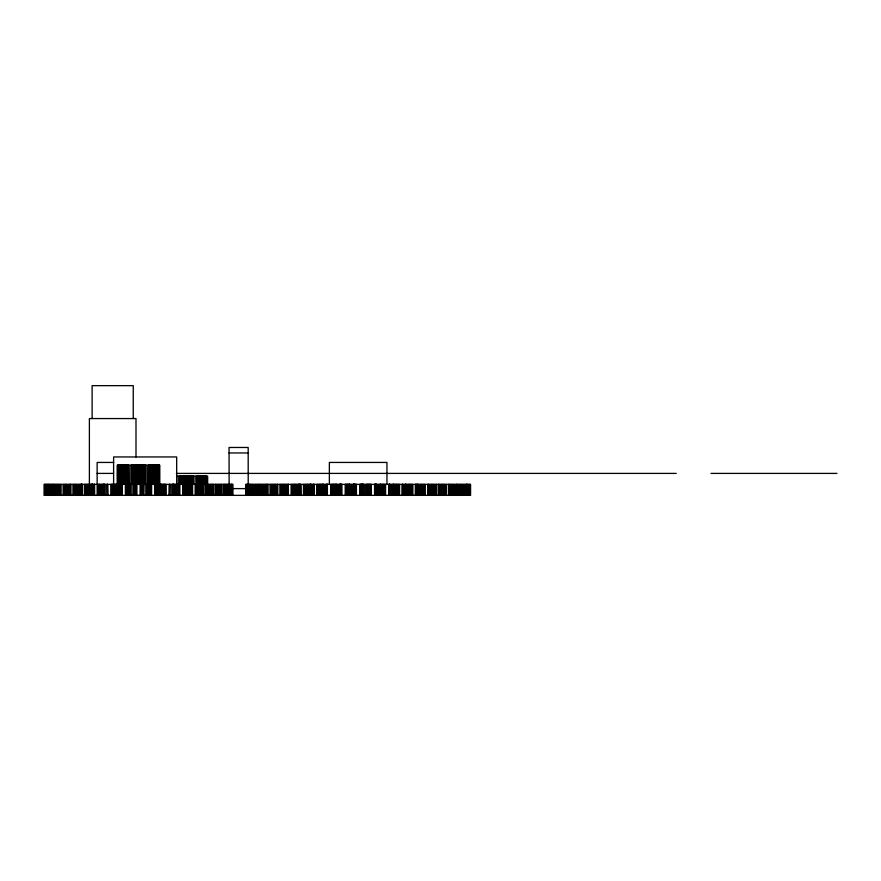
<?xml version="1.0" encoding="UTF-8"?>
<svg xmlns="http://www.w3.org/2000/svg" width="881" height="881" viewBox="0 0 881 881"><rect width="100%" height="100%" fill="white"/><g stroke="black" fill="none" stroke-linecap="round" stroke-linejoin="round"><path stroke-width="1.32" d="M229.016 452.955L248.211 452.955M113.605 462.437L97.141 462.437L97.152 495.353M97.141 473.405L113.605 473.405M176.376 473.405L676.267 473.405M711.022 473.405L836.95 473.405M176.596 476.147L207.652 476.147L207.652 484.374M231.835 488.603L246.251 488.603M469.386 484.374L469.386 495.353M468.538 484.374L468.538 495.353M467.613 484.374L467.613 495.353M467.194 484.374L467.194 495.353M466.732 484.374L466.732 495.353M466.512 484.374L466.512 495.353M466.302 484.374L466.302 495.353M465.421 484.374L465.421 495.353M464.463 484.374L464.463 495.353M463.571 484.374L463.571 495.353M462.69 484.374L462.712 495.353M461.358 484.374L461.358 495.353M460.466 484.374L460.466 495.353M459.508 484.374L459.508 495.353M458.594 484.374L458.594 495.353M457.735 484.374L457.735 495.353M456.909 484.374L456.909 495.353M456.391 484.374L456.391 495.353M456.138 484.374L456.138 495.353M454.651 484.374L454.651 495.353M453.759 484.374L453.759 495.353M452.812 484.374L452.812 495.353M451.909 484.374L451.909 495.353M451.061 484.374L451.061 495.353M450.246 484.374L450.246 495.353M449.486 484.374L449.486 495.353M448.781 484.374L448.781 495.353M448.407 484.374L448.407 495.353M446.293 484.374L446.293 495.353M445.423 484.374L445.423 495.353M444.487 484.374L444.487 495.353M443.617 484.374L443.617 495.353M442.791 484.374L442.791 495.353M442.009 484.374L442.009 495.353M441.282 484.374L441.282 495.353M440.588 484.374L440.588 495.353M439.366 484.374L439.366 495.353M438.881 484.374L438.881 495.353M438.562 484.374L438.562 495.353M438.32 484.374L438.32 495.353M436.425 484.374L436.425 495.353M435.588 484.374L435.588 495.353M434.696 484.374L434.696 495.353M433.859 484.374L433.859 495.353M433.078 484.374L433.078 495.353M432.34 484.374L432.34 495.353M431.646 484.374L431.646 495.353M430.996 484.374L430.996 495.353M429.851 484.374L429.851 495.353M428.871 484.374L428.871 495.353M428.265 484.374L428.265 495.353M427.979 484.374L428.056 495.353M425.215 484.374L425.215 495.353M424.433 484.374L424.433 495.353M423.596 484.374L423.596 495.353M422.814 484.374L422.814 495.353M422.087 484.374L422.087 495.353M421.393 484.374L421.393 495.353M420.755 484.374L420.755 495.353M420.16 484.374L420.16 495.353M419.103 484.374L419.103 495.353M418.211 484.374L418.211 495.353M417.671 484.374L417.671 495.353M417.473 484.374L417.473 495.353M417.308 484.374L417.154 495.353L417.032 484.374M416.625 484.374L416.625 495.353M415.876 484.374L415.876 495.353M415.777 484.374L415.667 495.353M415.535 495.353L415.502 484.374L415.392 495.353M412.859 484.374L412.859 495.353M412.143 484.374L412.143 495.353M411.372 484.374L411.372 495.353M410.656 484.374L410.656 495.353M409.995 484.374L409.995 495.353M409.368 484.374L409.368 495.353M408.784 484.374L408.784 495.353M408.255 484.374L408.255 495.353M407.308 484.374L407.308 495.353M406.526 484.374L406.526 495.353M406.053 484.374L406.053 495.353M405.877 484.374L405.877 495.353M405.579 484.374L405.723 495.353M405.458 484.374L405.458 495.353M405.018 484.374L405.018 495.353M403.806 484.374L403.806 495.353M402.606 484.374L402.584 495.353M402.441 484.374L402.441 495.353M402.243 484.374L402.243 495.353M399.567 484.374L399.567 495.353M398.928 484.374L398.928 495.353M398.234 484.374L398.234 495.353M397.606 484.374L397.606 495.353M397.012 484.374L397.012 495.353M396.461 484.374L396.461 495.353M395.954 484.374L395.954 495.353M395.492 484.374L395.492 495.353M394.688 484.374L394.688 495.353M394.016 484.374L394.016 495.353M393.609 484.374L393.466 495.353M393.322 484.374L393.322 495.353M393.19 484.374L393.19 495.353M393.08 484.374L393.08 495.353M392.607 484.374L392.607 495.353M391.329 484.374L391.329 495.353M390.052 484.374L390.052 495.353M389.677 484.374L389.677 495.353M389.523 484.374L389.534 495.353M389.402 484.374L389.314 495.353M389.204 484.374L389.072 495.353M388.928 484.374L388.928 495.353M386.946 484.374L386.946 462.437L329.362 462.437L329.362 484.374M385.57 484.374L385.57 495.353M385.008 484.374L385.008 495.353M384.413 484.374L384.413 495.353M383.874 484.374L383.874 495.353M383.378 484.374L383.378 495.353M382.905 484.374L382.905 495.353M382.486 484.374L382.486 495.353M382.101 484.374L382.101 495.353M381.429 484.374L381.429 495.353M380.889 484.374L380.889 495.353M380.57 484.374L380.449 495.353M380.328 484.374L380.328 495.353M380.207 484.374L380.096 495.353M379.623 484.374L379.623 495.353M378.29 484.374L378.29 495.353M376.958 484.374L376.958 495.353M376.583 484.374L376.583 495.353M376.407 495.353L376.407 484.374L376.209 495.353M376.099 484.374L376.099 495.353M375.923 484.374L375.923 495.353M375.658 484.374L375.802 495.353M375.482 484.374L375.482 495.353M375.284 484.374L375.284 495.353M375.064 484.374L375.064 495.353M374.81 484.374L374.81 495.353M374.557 484.374L374.557 495.353M371.11 484.374L371.11 495.353M370.637 484.374L370.637 495.353M370.152 484.374L370.152 495.353M369.712 484.374L369.712 495.353M369.304 484.374L369.304 495.353M368.93 484.374L368.93 495.353M368.588 484.374L368.588 495.353M368.291 484.374L368.291 495.353M367.773 484.374L367.773 495.353M367.377 484.374L367.377 495.353M367.146 495.353L367.047 484.374L366.837 495.353M366.738 484.374L366.738 495.353M366.254 484.374L366.254 495.353M364.91 484.374L364.91 495.353M363.556 484.374L363.556 495.353M363.17 484.374L363.17 495.353M362.983 484.374L362.983 495.353M362.895 484.374L362.818 495.353M362.752 484.374L362.752 495.353M362.609 484.374L362.609 495.353M362.355 484.374L362.355 495.353M362.003 484.374L362.003 495.353M361.794 484.374L361.794 495.353M361.551 484.374L361.551 495.353M361.276 484.374L361.276 495.353M360.968 484.374L360.968 495.353M360.637 484.374L360.637 495.353M360.263 484.374L360.263 495.353M359.889 484.374L359.889 495.353M356.42 484.374L356.42 495.353M356.056 484.374L356.056 495.353M355.671 484.374L355.671 495.353M355.34 484.374L355.34 495.353M355.032 484.374L355.032 495.353M354.757 484.374L354.757 495.353M354.514 484.374L354.514 495.353M354.305 484.374L354.305 495.353M353.953 484.374L353.953 495.353M353.699 484.374L353.699 495.353M353.556 484.374L353.49 495.353M353.413 484.374L353.325 495.353M353.237 484.374L353.237 495.353M352.752 484.374L352.752 495.353M351.409 484.374L351.409 495.353M350.054 484.374L350.054 495.353M349.669 484.374L349.669 495.353M349.471 484.374L349.471 495.353M349.361 484.374L349.261 495.353L349.173 484.374M348.931 484.374L348.931 495.353M348.535 484.374L348.535 495.353M348.017 484.374L348.017 495.353M347.72 484.374L347.72 495.353M347.378 484.374L347.378 495.353M347.004 484.374L347.004 495.353M346.607 484.374L346.607 495.353M346.156 484.374L346.156 495.353M345.671 484.374L345.671 495.353M345.198 484.374L345.198 495.353M341.762 484.374L341.762 495.353M341.498 484.374L341.498 495.353M341.244 484.374L341.244 495.353M341.024 484.374L341.024 495.353M340.826 484.374L340.826 495.353M340.65 484.374L340.65 495.353M340.507 484.374L340.507 495.353M340.385 484.374L340.385 495.353M340.209 484.374L340.055 495.353M339.967 484.374L339.901 495.353L339.824 484.374M339.35 484.374L339.35 495.353M338.018 484.374L338.018 495.353M336.696 484.374L336.696 495.353M336.311 484.374L336.311 495.353M336.101 484.374L336.101 495.353M335.98 484.374L335.859 495.353M335.738 484.374L335.738 495.353M335.419 484.374L335.419 495.353M334.879 484.374L334.879 495.353M334.218 484.374L334.218 495.353M333.822 484.374L333.822 495.353M333.403 484.374L333.403 495.353M332.93 484.374L332.93 495.353M332.434 484.374L332.434 495.353M331.895 484.374L331.895 495.353M331.3 484.374L331.3 495.353M330.738 484.374L330.738 495.353M327.38 484.374L327.38 495.353M327.236 484.374L327.236 495.353M327.104 484.374L327.104 495.353M326.906 484.374L326.994 495.353M326.708 484.374L326.785 495.353M326.256 484.374L326.256 495.353M324.979 484.374L324.979 495.353M323.701 484.374L323.701 495.353M323.338 484.374L323.338 495.353M322.986 484.374L323.118 495.353M322.842 484.374L322.842 495.353M322.699 484.374L322.699 495.353M322.292 484.374L322.292 495.353M321.631 484.374L321.631 495.353M320.816 484.374L320.816 495.353M320.354 484.374L320.354 495.353M319.847 484.374L319.847 495.353M319.296 484.374L319.296 495.353M318.702 484.374L318.702 495.353M318.074 484.374L318.074 495.353M317.391 484.374L317.391 495.353M316.742 484.374L316.742 495.353M314.065 484.374L314.065 495.353M313.867 484.374L313.867 495.353M313.724 484.374L313.636 495.353L313.581 484.374M312.502 484.374L312.502 495.353M311.29 484.374L311.29 495.353M310.949 484.374L310.949 495.353M310.729 484.374L310.729 495.353M310.586 484.374L310.586 495.353M310.431 484.374L310.431 495.353M310.255 484.374L310.255 495.353M309.782 484.374L309.782 495.353M309 484.374L309 495.353M308.053 484.374L308.053 495.353M307.524 484.374L307.524 495.353M306.94 484.374L306.94 495.353M306.313 484.374L306.313 495.353M305.652 484.374L305.652 495.353M304.936 484.374L304.936 495.353M304.176 484.374L304.176 495.353M303.449 484.374L303.449 495.353M300.773 484.374L300.806 495.353M300.641 484.374L300.641 495.353M300.432 484.374L300.531 495.353M299.683 484.374L299.683 495.353M299.375 484.374L299.375 495.353M299.155 484.374L299.155 495.353M299 484.374L299 495.353M298.835 484.374L298.835 495.353M298.637 484.374L298.637 495.353M298.097 484.374L298.097 495.353M297.205 484.374L297.205 495.353M296.148 484.374L296.148 495.353M295.553 484.374L295.553 495.353M294.915 484.374L294.915 495.353M294.221 484.374L294.221 495.353M293.494 484.374L293.494 495.353M292.712 484.374L292.712 495.353M291.875 484.374L291.875 495.353M291.093 484.374L291.093 495.353M288.34 484.374L288.428 495.353M288.252 484.374L288.252 495.353M288.043 484.374L288.043 495.353M287.437 484.374L287.437 495.353M286.457 484.374L286.457 495.353M285.312 484.374L285.312 495.353M284.662 484.374L284.662 495.353M283.979 484.374L283.979 495.353M283.23 484.374L283.23 495.353M282.449 484.374L282.449 495.353M281.612 484.374L281.612 495.353M280.72 484.374L280.72 495.353M279.883 484.374L279.883 495.353M277.746 484.374L277.746 495.353M277.427 484.374L277.427 495.353M276.942 484.374L276.942 495.353M275.72 484.374L275.72 495.353M275.037 484.374L275.037 495.353M274.299 484.374L274.299 495.353M273.517 484.374L273.517 495.353M272.692 484.374L272.692 495.353M271.822 484.374L271.822 495.353M270.885 484.374L270.885 495.353M270.015 484.374L270.015 495.353M267.901 484.374L267.901 495.353M267.527 484.374L267.527 495.353M266.822 484.374L266.822 495.353M266.062 484.374L266.062 495.353M265.247 484.374L265.247 495.353M264.399 484.374L264.399 495.353M263.507 484.374L263.507 495.353M262.549 484.374L262.549 495.353M261.657 484.374L261.657 495.353M260.17 484.374L260.17 495.353M259.928 484.374L259.928 495.353M259.399 484.374L259.399 495.353M258.574 484.374L258.574 495.353M257.715 484.374L257.715 495.353M256.8 484.374L256.8 495.353M255.842 484.374L255.842 495.353M254.95 484.374L254.95 495.353M253.618 484.374L253.596 495.353M252.737 484.374L252.737 495.353M251.845 484.374L251.845 495.353M250.887 484.374L250.887 495.353M250.006 484.374L250.006 495.353M249.576 484.374L249.576 495.353M249.114 484.374L249.114 495.353M248.695 484.374L248.695 495.353M248.211 484.484L248.178 447.471L229.049 447.471L229.159 495.353M247.77 484.374L247.77 495.353M246.922 484.374L246.922 495.353M246.46 484.374L246.548 495.353M245.733 495.353L245.733 484.374L470.575 484.374L470.575 495.353L44.061 495.353L44.061 484.374L232.936 484.374L232.936 495.353M232.21 484.374L232.21 495.353M232.033 484.374L232.033 495.353M231.505 484.374L231.439 495.353L231.373 484.374M230.734 484.374L230.734 495.353M229.919 484.374L229.919 495.353M228.84 484.374L228.84 495.353M227.783 484.374L227.783 495.353M226.99 484.374L226.99 495.353M226.153 484.374L226.153 495.353M225.371 484.374L225.371 495.353M224.611 484.374L224.611 495.353M223.895 484.374L223.895 495.353M223.411 484.374L223.411 495.353M221.858 484.374L221.858 495.353M221.065 484.374L221.065 495.353M220.228 484.374L220.228 495.353M219.446 484.374L219.446 495.353M218.686 484.374L218.686 495.353M217.981 484.374L217.981 495.353M216.671 484.374L216.671 495.353M215.9 484.374L215.9 495.353M215.515 484.374L215.515 495.353M213.896 484.374L213.896 495.353M213.103 484.374L213.103 495.353M212.288 484.374L212.288 495.353M211.528 484.374L211.528 495.353M210.79 484.374L210.79 495.353M210.096 484.374L210.096 495.353M208.841 484.374L208.841 495.353M207.729 484.374L207.729 495.353M206.727 476.147L206.782 495.353M206.484 484.374L206.484 495.353M206.209 476.147L206.209 495.353M205.901 484.374L205.978 495.353M205.647 476.147L205.647 484.374M205.097 476.147L205.097 484.374M204.579 476.147L204.579 484.374M204.095 476.147L204.062 495.353M203.632 476.147L203.632 484.374M203.313 484.374L203.313 495.353M203.203 476.147L203.203 484.374M202.795 476.147L202.795 484.374M202.421 476.147L202.531 495.353M201.782 476.147L201.804 495.353M201.253 476.147L201.11 495.353M200.857 476.147L200.857 484.374M200.571 476.147L200.571 484.374M200.461 484.374L200.461 495.353M200.295 476.147L200.295 484.374M199.965 476.147L199.965 484.374M199.646 476.147L199.646 484.374M199.315 476.147L199.271 495.353M198.996 476.147L198.996 484.374M198.688 476.147L198.688 484.374M198.39 476.147L198.39 484.374M198.247 484.374L198.247 495.353M198.104 476.147L198.104 484.374M197.829 476.147L197.829 484.374M197.575 476.147L197.575 484.374M197.344 476.147L197.366 495.353M197.135 476.147L197.135 484.374M196.948 476.147L196.948 484.374M196.771 476.147L196.771 484.374M196.518 476.147L196.628 495.353M196.397 476.147L196.419 484.374M196.144 476.147L196.298 484.374M196.034 484.374L196.034 495.353M195.824 484.374L195.824 495.353M195.637 484.374L195.637 495.353M195.483 484.374L195.483 495.353M195.384 484.374L195.34 495.353M193.908 476.147L193.908 484.374M193.457 476.147L193.457 484.374M192.961 476.147L192.961 484.374M192.51 476.147L192.62 495.353M192.102 476.147L191.926 495.353M191.717 476.147L191.717 484.374M191.375 476.147L191.375 484.374M191.199 484.374L191.199 495.353M190.527 484.374L190.527 495.353M190.164 476.147L190.164 484.374M189.878 476.147L189.889 495.353M189.679 476.147L189.558 484.374M189.492 476.147L189.404 484.374M189.294 476.147L189.294 495.353M189.162 476.147L189.008 484.374M188.842 476.147L188.842 484.374M188.666 476.147L188.666 484.374M188.479 476.147L188.479 484.374M188.281 476.147L188.281 484.374M188.082 476.147L188.215 495.353M187.862 476.147L187.862 484.374M187.29 484.374L187.29 495.353M186.893 476.147L186.893 484.374M186.442 476.147L186.508 495.353M185.99 476.147L185.99 484.374M185.858 484.374L185.858 495.353M185.329 484.374L185.329 495.353M185.142 484.374L185.142 495.353M185.032 476.147L184.977 495.353M184.801 476.147L184.823 495.353M184.603 476.147L184.581 495.353M184.415 476.147L184.415 484.374M184.217 476.147L184.36 495.353M184.041 476.147L184.041 484.374M183.876 476.147L183.876 484.374M183.722 476.147L183.722 484.374M183.589 476.147L183.479 484.374M183.391 476.147L183.292 484.374M183.204 476.147L183.204 484.374M183.017 476.147L183.028 495.353M182.819 484.374L182.896 495.353M182.719 476.147L182.719 484.374M182.334 476.147L182.334 484.374M182.092 476.147L182.092 484.374M181.816 476.147L181.816 484.374M181.508 476.147L181.508 484.374M181.167 476.147L181.167 484.374M180.792 476.147L180.792 484.374M180.374 476.147L180.374 484.374M179.922 476.147L179.845 495.353M179.438 476.147L179.438 484.374M179.217 484.374L179.217 495.353M178.975 476.147L178.975 484.374M178.568 484.374L178.568 495.353M177.973 484.374L177.973 495.353M177.4 484.374L177.4 495.353M176.883 484.374L176.883 495.353M176.729 476.147L176.729 484.374M176.674 484.473L176.674 456.953L113.605 456.953L113.605 484.374M175.936 484.374L175.936 495.353M175.132 484.374L175.132 495.353M174.46 484.374L174.46 495.353M173.92 484.374L173.92 495.353M173.48 484.374L173.48 495.353M173.315 484.374L173.315 495.353M173.172 484.374L173.028 495.353M172.907 484.374L172.907 495.353M172.786 484.374L172.786 495.353M172.555 484.374L172.555 495.353M171.112 484.374L171.112 495.353M169.67 484.374L169.548 495.353M169.482 484.374L169.405 495.353M169.306 484.374L169.306 495.353M166.057 484.374L166.057 495.353M165.507 484.374L165.507 495.353M164.945 484.374L164.945 495.353M164.439 484.374L164.439 495.353M163.954 484.374L163.954 495.353M163.514 484.374L163.514 495.353M162.732 484.374L162.732 495.353M162.071 484.374L162.071 495.353M161.531 484.374L161.531 495.353M161.102 484.374L161.102 495.353M160.76 484.374L160.76 495.353M160.628 484.374L160.628 495.353M160.507 484.374L160.386 495.353M160.265 484.374L160.265 495.353M160.155 484.374L160.155 495.353M159.913 484.374L159.913 495.353M159.714 484.374L159.714 465.179L117.283 465.179L117.283 484.374M159.439 465.179L159.439 484.374M159.131 465.179L159.131 484.374M158.778 465.179L158.778 484.374M158.393 484.374L158.393 495.353M158.261 465.179L158.261 484.374M157.699 465.179L157.699 484.374M157.148 465.179L157.148 484.374M156.873 484.374L156.873 495.353M156.719 484.374L156.719 495.353M156.642 465.179L156.554 495.353M156.477 484.374L156.322 495.353M156.146 465.179L156.234 495.353M156.091 484.374L156.091 495.353M155.882 484.374L155.882 495.353M155.684 465.179L155.574 495.353M155.254 465.179L155.397 495.353M155.177 484.374L155.177 495.353M154.847 465.179L154.957 495.353M154.472 465.179L154.472 484.374M153.834 465.179L153.834 484.374M153.305 465.179L153.305 484.374M152.909 465.179L152.909 484.374M152.633 465.179L152.633 484.374M152.347 465.179L152.347 484.374M152.017 465.179L152.017 484.374M151.697 465.179L151.587 495.353M151.378 465.179L151.378 484.374M151.058 465.179L151.136 495.353M150.739 465.179L150.684 495.353M150.442 465.179L150.442 484.374M150.266 484.374L150.266 495.353M150.155 465.179L150.155 484.374M149.891 495.353L149.88 465.179M149.627 465.179L149.539 495.353M149.396 465.179L149.396 484.374M149.186 465.179L149.186 484.374M148.999 465.179L148.999 484.374M148.834 465.179L148.933 495.353M148.669 465.179L148.636 484.374M148.471 465.179L148.437 495.353M148.349 465.179L148.349 484.374M148.217 465.179L148.217 484.374M148.041 484.374L148.041 495.353M147.733 484.374L147.733 495.353M147.501 484.374L147.402 495.353M147.303 484.374L147.204 495.353M147.094 484.374L146.995 495.353M146.742 484.374L146.742 495.353M145.971 465.179L145.971 484.374M145.508 465.179L145.508 484.374M145.189 484.374L145.189 495.353M145.024 465.179L145.024 484.374M144.561 465.179L144.561 484.374M144.154 465.179L144.154 484.374M143.779 465.179L143.779 484.374M143.625 484.374L143.471 495.353M143.438 465.179L143.284 495.353M143.196 484.374L143.118 495.353M143.041 484.374L142.986 495.353M142.865 484.374L142.865 495.353M142.689 484.374L142.689 495.353M142.447 484.374L142.447 495.353M142.215 465.179L142.215 484.374M142.127 484.374L142.127 495.353M141.929 465.179L141.929 484.374M141.742 465.179L141.709 495.353M141.61 465.179L141.456 495.353M141.345 465.179L141.345 484.374M141.213 465.179L141.18 495.353M141.07 465.179L140.894 484.374M140.718 465.179L140.883 495.353M140.531 465.179L140.542 495.353M140.332 465.179L140.211 495.353M140.134 465.179L140.134 484.374M139.914 465.179L139.914 484.374M138.956 465.179L138.956 484.374M138.493 465.179L138.493 484.374M138.042 465.179L138.042 484.374M137.084 465.179L137.084 484.374M136.863 465.179L136.786 495.353M136.665 465.179L136.665 484.374M136.467 465.179L136.456 495.353M136.28 465.179L136.28 484.374M135.993 457.019L135.993 418.563L89.388 418.563L89.388 484.484M136.092 465.179L136.114 495.353M135.927 465.179L135.817 495.353M135.641 465.179L135.641 484.374M135.443 465.179L135.531 495.353M135.388 465.179L135.289 495.353M135.068 465.179L135.068 484.374M134.87 484.374L134.87 495.353M134.782 465.179L134.782 484.374M134.551 484.374L134.551 495.353M134.386 465.179L134.308 495.353M134.143 465.179L134.132 495.353L133.956 484.374M133.868 465.179L133.879 495.353M133.56 465.179L133.714 495.353M133.372 484.374L133.372 495.353M133.251 418.563L133.251 385.647L92.12 385.647L92.12 418.563M133.218 465.179L133.218 484.374M132.844 465.179L132.844 484.374M132.425 465.179L132.425 484.374M131.974 465.179L131.974 484.374M131.809 484.374L131.809 495.353M131.489 465.179L131.489 484.374M131.027 465.179L131.027 484.374M130.256 484.374L130.256 495.353M130.102 484.374L130.102 495.353M129.903 484.374L129.903 495.353M129.793 484.374L129.793 495.353M129.694 484.374L129.595 495.353L129.496 484.374M129.265 484.374L129.265 495.353M128.802 465.179L128.956 495.353M128.648 465.179L128.67 484.374M128.428 465.179L128.56 495.353M128.307 465.179L128.285 484.374M128.163 465.179L128.064 495.353M127.998 465.179L127.998 484.374M127.811 465.179L127.811 484.374M127.602 465.179L127.602 484.374M127.371 465.179L127.459 495.353M127.117 465.179L127.106 495.353M126.842 465.179L126.721 495.353M126.556 465.179L126.556 484.374M126.258 465.179L126.313 495.353M125.939 465.179L125.862 495.353M125.62 465.179L125.62 484.374M125.3 465.179L125.41 495.353M124.97 465.179L124.97 484.374M124.65 465.179L124.65 484.374M124.364 465.179L124.364 484.374M124.089 465.179L124.089 484.374M123.692 465.179L123.692 484.374M123.164 465.179L123.164 484.374M122.525 465.179L122.525 484.374M122.151 465.179L122.041 495.353M121.82 484.374L121.82 495.353M121.743 465.179L121.743 484.374M121.6 484.374L121.6 495.353M121.314 465.179L121.424 495.353M121.115 484.374L121.115 495.353M120.906 484.374L120.906 495.353M120.851 465.179L120.763 495.353L120.576 484.374M120.356 465.179L120.367 495.353M120.124 484.374L120.124 495.353M119.849 465.179L119.849 484.374M119.298 465.179L119.298 484.374M118.737 465.179L118.737 484.374M118.605 484.374L118.605 495.353M118.219 465.179L118.219 484.374M117.558 465.179L117.558 484.374M117.085 484.374L117.085 495.353M116.942 484.374L116.942 495.353M116.733 484.374L116.733 495.353M116.49 484.374L116.611 495.353M116.369 484.374L116.369 495.353M116.237 484.374L116.237 495.353M115.896 484.374L115.896 495.353M115.466 484.374L115.466 495.353M114.926 484.374L114.926 495.353M114.266 484.374L114.266 495.353M113.484 484.374L113.484 495.353M113.032 484.374L113.032 495.353M112.559 484.374L112.559 495.353M112.041 484.374L112.041 495.353M111.491 484.374L111.491 495.353M110.94 484.374L110.94 495.353M107.702 484.374L107.713 495.353M107.493 484.374L107.515 495.353L107.328 484.374M105.885 484.374L105.885 495.353M104.443 484.374L104.443 495.353M104.31 484.374L104.31 495.353M104.09 484.374L104.09 495.353M103.969 484.374L103.826 495.353M103.683 484.374L103.683 495.353M103.518 484.374L103.518 495.353M103.077 484.374L103.077 495.353M102.537 484.374L102.537 495.353M101.866 484.374L101.866 495.353M101.062 484.374L101.062 495.353M100.115 484.374L100.115 495.353M99.597 484.374L99.597 495.353M99.024 484.374L99.024 495.353M98.43 484.374L98.43 495.353M97.78 484.374L97.78 495.353M94.597 484.374L94.597 495.353M94.311 484.374L94.399 495.353M94.102 484.374L94.245 495.353M93.97 484.374L93.97 495.353M92.637 484.374L92.637 495.353M92.516 484.374L92.516 495.353M92.307 484.374L92.307 495.353M92.175 484.374L92.175 495.353M92.02 484.374L92.02 495.353M91.855 484.374L91.855 495.353M91.668 484.374L91.668 495.353M91.139 484.374L91.139 495.353M90.49 484.374L90.49 495.353M89.708 484.374L89.708 495.353M88.783 484.374L88.783 495.353M87.704 484.374L87.704 495.353M87.109 484.374L87.109 495.353M86.47 484.374L86.47 495.353M85.798 484.374L85.798 495.353M85.072 484.374L85.072 495.353M84.378 484.374L84.378 495.353M82.318 484.374L82.318 495.353M82.12 484.374L82.12 495.353M81.856 484.374L81.966 495.353M81.658 484.374L81.757 495.353M81.515 484.374L81.614 495.353M81.36 484.374L81.36 495.353M81.173 484.374L81.173 495.353M80.964 484.374L80.964 495.353M80.369 484.374L80.369 495.353M79.631 484.374L79.631 495.353M78.75 484.374L78.75 495.353M77.715 484.374L77.715 495.353M76.537 484.374L76.537 495.353M75.887 484.374L75.887 495.353M75.193 484.374L75.193 495.353M74.467 484.374L74.467 495.353M73.685 484.374L73.685 495.353M72.936 484.374L72.936 495.353M70.788 484.374L70.788 495.353M70.513 484.374L70.513 495.353M70.216 484.374L70.216 495.353M69.269 484.374L69.269 495.353M68.156 484.374L68.156 495.353M66.901 484.374L66.901 495.353M66.207 484.374L66.207 495.353M65.469 484.374L65.469 495.353M64.709 484.374L64.709 495.353M63.895 484.374L63.895 495.353M63.102 484.374L63.102 495.353M61.097 484.374L61.097 495.353M60.326 484.374L60.326 495.353M59.016 484.374L59.016 495.353M58.311 484.374L58.311 495.353M57.551 484.374L57.551 495.353M56.769 484.374L56.769 495.353M55.932 484.374L55.932 495.353M55.14 484.374L55.14 495.353M54.071 484.374L54.071 495.353M53.587 484.374L53.587 495.353M53.102 484.374L53.102 495.353M52.386 484.374L52.386 495.353M51.627 484.374L51.627 495.353M50.845 484.374L50.845 495.353M50.008 484.374L50.008 495.353M49.215 484.374L49.215 495.353M48.576 484.374L48.741 495.353M48.158 484.374L48.158 495.353M47.838 484.374L47.838 495.353M47.078 484.374L47.078 495.353M46.264 484.374L46.264 495.353M45.493 484.374L45.493 495.353M44.964 484.374L44.964 495.353M44.788 484.374L44.788 495.353M469.848 495.353L469.848 484.374L469.76 495.353M427.88 495.353L427.88 484.374L427.77 495.353M402.804 495.353L402.815 484.374L402.738 495.353"/></g></svg>
